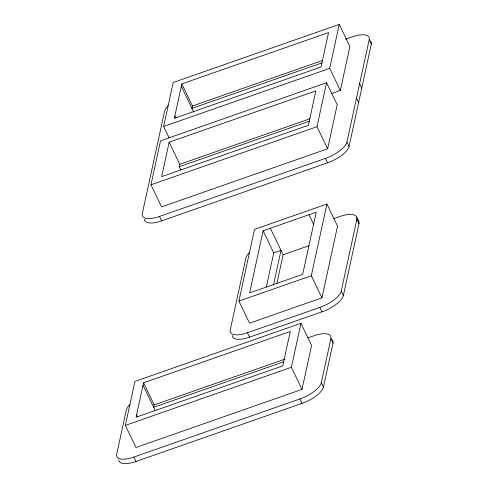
<?xml version="1.0" encoding="UTF-8"?>
<svg xmlns="http://www.w3.org/2000/svg" width="488" height="488" viewBox="0 0 488 488"><rect width="100%" height="100%" fill="white"/><g stroke="black" fill="none" stroke-linecap="round" stroke-linejoin="round"><path stroke-width="0.73" d="M150.963 184.799L160.534 140.819L326.557 82.722L337.19 104.81L327.619 148.791L161.595 206.888L150.963 184.799L316.993 126.697L326.557 82.722M169.129 137.86L163.651 126.477L173.222 82.502L339.251 24.4L349.884 46.494L340.313 90.469L331.688 93.489M169.141 142.221L161.656 176.638L308.379 125.294L315.864 90.878L169.141 142.221L179.773 164.316L179.255 166.701L180.774 169.861M181.835 83.899L174.344 118.322L321.067 66.978L328.558 32.556L181.835 83.899L192.467 105.994L191.949 108.385L322.129 62.83M125.361 425.396L134.932 381.415L300.956 323.312L311.588 345.406L302.017 389.387L135.993 447.484L125.361 425.396L291.391 367.293L300.956 323.312M143.545 382.818L136.054 417.234L282.778 365.89L290.262 331.474L143.545 382.818L154.171 404.906L153.653 407.297L283.833 361.742M238.913 301.084L254.516 229.378L326.911 204.045L337.543 226.139L321.94 297.839L249.545 323.178L238.913 301.084L311.307 275.75L326.911 204.045M263.13 230.781L249.606 292.928L302.694 274.347L316.218 212.201L263.13 230.781L273.762 252.875L266.356 286.901M273.433 285.108L281.003 250.338L273.762 252.875M276.849 283.613L283.125 254.76L270.37 228.25M340.313 90.469L329.681 68.381L339.251 24.4M144.308 219.252A21.197 8.046 -25.7 0 0 161.638 220.869L327.668 162.766A21.197 8.046 -25.7 0 0 349.054 146.455L346.925 142.032L369.19 39.735A21.197 8.046 -25.7 0 0 351.964 36.929L345.492 39.193M349.054 146.455L371.313 44.152A21.197 8.046 -25.7 0 0 370.642 41.01M118.706 459.849A21.197 8.046 -25.7 0 0 136.036 461.465L302.066 403.363A21.197 8.046 -25.7 0 0 323.452 387.045L321.324 382.629L330.894 338.648A21.197 8.046 -25.7 0 0 313.668 335.848L307.922 337.855M232.257 335.537A21.197 8.046 -25.7 0 0 249.588 337.153L321.988 311.82A21.197 8.046 -25.7 0 0 343.375 295.502L341.246 291.086L356.85 219.38A21.197 8.046 -25.7 0 0 339.624 216.574L333.89 218.581M323.452 387.045L333.023 343.07A21.197 8.046 -25.7 0 0 331.474 339.19M343.375 295.502L358.973 223.797A21.197 8.046 -25.7 0 0 358.302 220.655M192.467 105.994L322.647 60.439M163.651 126.477L329.681 68.381M179.773 164.316L309.953 118.761M179.255 166.701L309.435 121.146M168.177 105.664A21.197 8.046 -25.7 0 0 164.547 111.349L142.289 213.646A21.197 8.046 -25.7 0 0 159.515 216.452L325.539 158.35A21.197 8.046 -25.7 0 0 346.925 142.032M283.125 254.76L308.867 245.751M249.466 252.54A21.197 8.046 -25.7 0 0 245.842 258.225L230.238 329.931A21.197 8.046 -25.7 0 0 247.465 332.737L319.86 307.403A21.197 8.046 -25.7 0 0 341.246 291.086M154.171 404.906L285.071 359.101M129.881 404.576A21.197 8.046 -25.7 0 0 126.258 410.262L116.687 454.243A21.197 8.046 -25.7 0 0 133.913 457.043L299.937 398.946A21.197 8.046 -25.7 0 0 321.324 382.629M369.19 39.735L371.313 44.152M359.619 83.716L361.742 88.133M356.496 98.058L358.625 102.474M316.993 126.697L327.619 148.791M356.728 217.136L358.857 221.552M356.85 219.38L358.973 223.797M325.539 158.35L327.668 162.766M308.977 214.738L313.815 224.779M311.307 275.75L321.94 297.839M319.86 307.403L321.988 311.82M330.894 338.648L333.023 343.07M181.316 86.291L193.766 112.173M174.863 115.931L175.833 117.937M291.391 367.293L302.017 389.387M299.937 398.946L302.066 403.363M247.465 332.737L249.588 337.153M159.515 216.452L161.638 220.869M143.021 385.209L155.172 410.451M136.573 414.843L137.537 416.856M133.913 457.043L136.036 461.465"/></g></svg>
